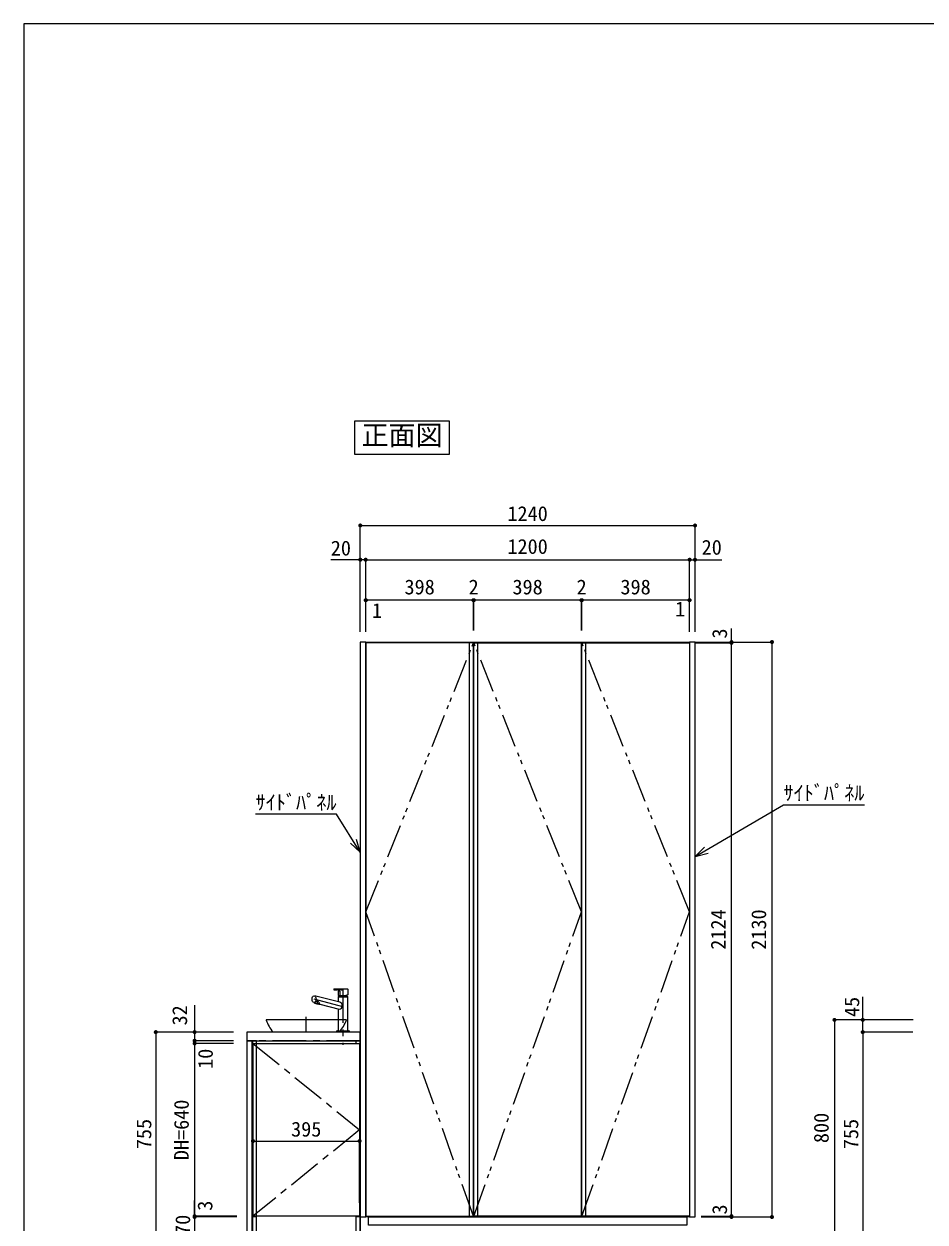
# Model space of a CAD drawing. Units: millimetres on the paper. Extents: x -205 to 195, y -144 to 136.
# Drawn here: x -205 to -71.5, y -41 to 136.5 of the extents above; entities that cross this region are included whole.
import ezdxf
from ezdxf.enums import TextEntityAlignment as Align

# ---------------------------------------------------------------- set-up
doc = ezdxf.new("R2010")
doc.units = ezdxf.units.MM
doc.linetypes.add('CHAIN1', pattern=[8, 5, -1, 1, -1])
doc.linetypes.add('DOUBLE_CHAIN1', pattern=[8.8, 5, -1, 0.6, -0.6, 0.6, -1])
for name, color, linetype in [('0-0_①\u3000中', 7, 'Continuous'), ('0-1_①\u3000細', 4, 'Continuous'), ('0-2_①\u3000太', 6, 'Continuous'), ('0-9_枠\u3000太', 6, 'Continuous')]:
    doc.layers.add(name, color=color, linetype=linetype)
doc.styles.add('ＭＳ ゴシック', font='')
doc.styles.get('ＭＳ ゴシック').set_extended_font_data('MS Gothic')

msp = doc.modelspace()

# ---------------------------------------------------------------- hatches: boundary and pattern name
at = {"layer": '0-1_①\u3000細'}
for points in [[(-154.868, 62.181, 1), (-155.468, 62.181, 1)], [(-105.268, 62.181, 1), (-105.868, 62.181, 1)], [(-154.868, 57.108, 1), (-155.468, 57.108, 1)], [(-154.068, 57.108, 1), (-154.668, 57.108, 1)], [(-154.068, 57.108, 1), (-154.668, 57.108, 1)], [(-106.068, 57.108, 1), (-106.668, 57.108, 1)], [(-106.068, 57.108, 1), (-106.668, 57.108, 1)], [(-105.268, 57.108, 1), (-105.868, 57.108, 1)], [(-154.068, 51.108, 1), (-154.668, 51.108, 1)], [(-154.028, 51.108, 1), (-154.628, 51.108, 1)], [(-154.028, 51.108, 1), (-154.628, 51.108, 1)], [(-138.108, 51.108, 1), (-138.708, 51.108, 1)], [(-138.108, 51.108, 1), (-138.708, 51.108, 1)], [(-138.028, 51.108, 1), (-138.628, 51.108, 1)], [(-138.028, 51.108, 1), (-138.628, 51.108, 1)], [(-122.108, 51.108, 1), (-122.708, 51.108, 1)], [(-122.108, 51.108, 1), (-122.708, 51.108, 1)], [(-122.028, 51.108, 1), (-122.628, 51.108, 1)], [(-122.028, 51.108, 1), (-122.628, 51.108, 1)], [(-106.108, 51.108, 1), (-106.708, 51.108, 1)], [(-106.108, 51.108, 1), (-106.708, 51.108, 1)], [(-106.068, 51.108, 1), (-106.668, 51.108, 1)], [(-99.868, 44.908, 1), (-100.468, 44.908, 1)], [(-99.868, 44.788, 1), (-100.468, 44.788, 1)], [(-99.868, 44.788, 1), (-100.468, 44.788, 1)], [(-93.868, 44.908, 1), (-94.468, 44.908, 1)], [(-84.607, -11.092, 1), (-85.207, -11.092, 1)], [(-80.417, -11.092, 1), (-81.017, -11.092, 1)], [(-185.172, -12.892, 1), (-185.772, -12.892, 1)], [(-179.414, -12.892, 1), (-180.014, -12.892, 1)], [(-179.414, -14.172, 1), (-180.014, -14.172, 1)], [(-179.414, -14.172, 1), (-180.014, -14.172, 1)], [(-80.417, -12.892, 1), (-81.017, -12.892, 1)], [(-80.417, -12.892, 1), (-81.017, -12.892, 1)], [(-179.414, -14.572, 1), (-180.014, -14.572, 1)], [(-179.414, -14.572, 1), (-180.014, -14.572, 1)], [(-170.768, -29.039, 1), (-171.368, -29.039, 1)], [(-154.968, -29.039, 1), (-155.568, -29.039, 1)], [(-179.414, -40.172, 1), (-180.014, -40.172, 1)], [(-179.414, -40.172, 1), (-180.014, -40.172, 1)], [(-179.414, -40.292, 1), (-180.014, -40.292, 1)], [(-179.414, -40.292, 1), (-180.014, -40.292, 1)], [(-99.868, -40.172, 1), (-100.468, -40.172, 1)], [(-99.868, -40.172, 1), (-100.468, -40.172, 1)], [(-99.868, -40.292, 1), (-100.468, -40.292, 1)], [(-93.868, -40.292, 1), (-94.468, -40.292, 1)]]:
    msp.add_hatch(color=132, dxfattribs=at).paths.add_polyline_path(points)

# ---------------------------------------------------------------- linework, layer by layer
at = {"layer": '0-0_①\u3000中'}
for p, q in [((-138.408, 44.788), (-154.328, 44.788)), ((-154.328, 44.788), (-154.328, -40.172)), ((-138.408, -40.172), (-138.408, 44.788)), ((-138.328, 44.788), (-122.408, 44.788)), ((-138.328, -40.172), (-138.328, 44.788)), ((-122.408, 44.788), (-122.408, -40.172)), ((-122.328, 44.788), (-106.408, 44.788)), ((-122.328, -40.172), (-122.328, 44.788)), ((-106.408, 44.788), (-106.408, -40.172)), ((-171.968, -12.892), (-171.968, -14.172)), ((-155.168, -12.892), (-171.968, -12.892)), ((-171.968, -14.172), (-155.168, -14.172)), ((-170.548, -14.172), (-171.148, -14.172)), ((-170.548, -14.572), (-170.548, -14.172)), ((-155.788, -14.172), (-155.188, -14.172)), ((-155.788, -14.572), (-155.788, -14.172)), ((-155.188, -14.172), (-155.188, -42.952)), ((-155.168, -14.172), (-155.168, -12.892)), ((-171.068, -14.572), (-171.068, -40.172)), ((-170.548, -40.292), (-171.168, -40.292)), ((-170.548, -42.952), (-170.548, -40.172)), ((-155.788, -42.952), (-155.788, -40.172)), ((-155.188, -40.292), (-155.788, -40.292)), ((-155.188, -40.292), (-155.788, -40.292)), ((-154.328, -40.172), (-138.408, -40.172)), ((-122.408, -40.172), (-138.328, -40.172)), ((-106.408, -40.172), (-122.328, -40.172))]:
    msp.add_line(p, q, dxfattribs=at)
for points in [[(-155.168, -40.292), (-154.368, -40.292), (-154.368, 44.908), (-155.168, 44.908)], [(-122.368, 44.908), (-122.368, -40.292), (-154.368, -40.292), (-154.368, 44.908)], [(-106.368, 44.908), (-106.368, -40.292), (-122.368, -40.292), (-122.368, 44.908)], [(-106.368, -40.292), (-105.568, -40.292), (-105.568, 44.908), (-106.368, 44.908)], [(-171.968, -43.092), (-171.168, -43.092), (-171.168, -14.172), (-171.968, -14.172)], [(-155.268, -14.572), (-155.268, -40.172), (-171.068, -40.172), (-171.068, -14.572)]]:
    msp.add_lwpolyline(points, close=True, dxfattribs=at)
msp.add_lwpolyline([(-171.148, -14.172), (-171.148, -42.952), (-170.548, -42.952)], dxfattribs=at)
at = {"layer": '0-1_①\u3000細'}
for p, q in [((-155.168, 46.408), (-155.168, 62.181)), ((-155.168, 62.181), (-105.568, 62.181)), ((-105.568, 46.408), (-105.568, 62.181)), ((-154.368, 57.108), (-159.538, 57.108)), ((-155.168, 46.408), (-155.168, 57.108)), ((-154.368, 46.608), (-154.368, 57.108)), ((-154.368, 57.108), (-106.368, 57.108)), ((-154.368, 46.408), (-154.368, 57.108)), ((-106.368, 46.608), (-106.368, 57.108)), ((-106.368, 46.408), (-106.368, 57.108)), ((-106.368, 57.108), (-101.59, 57.108)), ((-105.568, 46.408), (-105.568, 57.108)), ((-154.368, 46.608), (-154.368, 51.108)), ((-151.943, 51.108), (-154.368, 51.108)), ((-154.328, 46.608), (-154.328, 51.108)), ((-138.408, 51.108), (-154.328, 51.108)), ((-154.328, 46.608), (-154.328, 51.108)), ((-138.408, 46.608), (-138.408, 51.108)), ((-138.408, 46.608), (-138.408, 51.108)), ((-138.328, 51.108), (-138.408, 51.108)), ((-138.328, 46.608), (-138.328, 51.108)), ((-122.408, 51.108), (-138.328, 51.108)), ((-138.328, 46.608), (-138.328, 51.108)), ((-122.408, 46.608), (-122.408, 51.108)), ((-122.408, 46.608), (-122.408, 51.108)), ((-122.328, 51.108), (-122.408, 51.108)), ((-122.328, 46.608), (-122.328, 51.108)), ((-106.408, 51.108), (-122.328, 51.108)), ((-122.328, 46.608), (-122.328, 51.108)), ((-106.368, 51.108), (-108.525, 51.108)), ((-106.408, 46.608), (-106.408, 51.108)), ((-106.408, 46.608), (-106.408, 51.108)), ((-106.368, 46.608), (-106.368, 51.108)), ((-100.168, 44.788), (-100.168, 46.921)), ((-138.968, -40.172), (-138.968, 44.788)), ((-138.968, -40.172), (-138.968, 44.788)), ((-137.768, -40.172), (-137.768, 44.788)), ((-137.768, -40.172), (-137.768, 44.788)), ((-121.768, -40.172), (-121.768, 44.788)), ((-121.768, -40.172), (-121.768, 44.788)), ((-105.509, 44.908), (-100.168, 44.908)), ((-105.509, 44.908), (-94.168, 44.908)), ((-105.509, 44.788), (-100.168, 44.788)), ((-104.668, 44.788), (-100.168, 44.788)), ((-100.168, -40.172), (-100.168, 44.788)), ((-94.168, 44.908), (-94.168, -40.292)), ((-155.168, 13.751), (-156.63, 15.116)), ((-155.168, 13.751), (-155.752, 15.664)), ((-105.568, 13.111), (-104.164, 14.534)), ((-105.568, 13.111), (-103.64, 13.641)), ((-80.717, -12.892), (-80.717, -7.663)), ((-179.714, -8.912), (-179.714, -14.172)), ((-73.258, -11.092), (-84.907, -11.092)), ((-84.907, -11.092), (-84.907, -43.092)), ((-73.309, -11.092), (-80.717, -11.092)), ((-175.272, -12.892), (-185.472, -12.892)), ((-185.472, -12.892), (-185.472, -43.092)), ((-173.968, -12.892), (-179.714, -12.892)), ((-173.968, -14.172), (-179.714, -14.172)), ((-173.968, -14.172), (-179.714, -14.172)), ((-179.714, -14.172), (-179.714, -18.346)), ((-73.306, -12.892), (-80.717, -12.892)), ((-80.717, -12.892), (-80.717, -43.092)), ((-73.306, -12.892), (-80.717, -12.892)), ((-173.968, -14.572), (-179.714, -14.572)), ((-173.968, -14.572), (-179.714, -14.572)), ((-179.714, -14.572), (-179.714, -40.172)), ((-170.568, -40.172), (-170.568, -14.572)), ((-171.068, -38.172), (-171.068, -29.039)), ((-171.068, -29.039), (-155.268, -29.039)), ((-155.268, -38.172), (-155.268, -29.039)), ((-179.714, -40.292), (-179.714, -37.868)), ((-100.168, -40.292), (-100.168, -38.427)), ((-173.968, -40.172), (-179.714, -40.172)), ((-173.468, -40.172), (-179.714, -40.172)), ((-173.468, -40.292), (-179.714, -40.292)), ((-173.968, -40.292), (-179.714, -40.292)), ((-179.714, -40.292), (-179.714, -43.092)), ((-153.968, -40.292), (-106.768, -40.292)), ((-106.768, -40.292), (-106.768, -41.492)), ((-104.668, -40.172), (-100.168, -40.172)), ((-104.668, -40.172), (-100.168, -40.172)), ((-104.668, -40.292), (-100.168, -40.292)), ((-104.668, -40.292), (-94.168, -40.292))]:
    msp.add_line(p, q, dxfattribs=at)
at = {"layer": '0-1_①\u3000細', "linetype": 'DOUBLE_CHAIN1'}
for p, q in [((-154.328, 4.908), (-138.408, 44.788)), ((-122.408, 4.908), (-138.328, 44.788)), ((-106.408, 4.908), (-122.328, 44.788)), ((-138.408, -40.172), (-154.328, 4.908)), ((-138.328, -40.172), (-122.408, 4.908)), ((-122.328, -40.172), (-106.408, 4.908))]:
    msp.add_line(p, q, dxfattribs=at)
at = {"layer": '0-1_①\u3000細', "linetype": 'CHAIN1'}
for p, q in [((-171.068, -14.572), (-155.268, -27.372)), ((-155.268, -27.372), (-171.068, -40.172))]:
    msp.add_line(p, q, dxfattribs=at)
at = {"layer": '0-1_①\u3000細'}
msp.add_lwpolyline([(-155.976, 77.708), (-141.976, 77.708), (-141.976, 72.708), (-155.976, 72.708)], close=True, dxfattribs=at)
for points in [[(-105.568, 13.111), (-92.46, 20.796), (-80.46, 20.796)], [(-155.168, 13.751), (-158.684, 19.387), (-170.684, 19.387)], [(-106.768, -41.492), (-153.968, -41.492), (-153.968, -40.292)]]:
    msp.add_lwpolyline(points, dxfattribs=at)
at = {"layer": '0-1_①\u3000細', "linetype": 'CHAIN1'}
msp.add_lwpolyline([(-171.168, -14.172), (-171.168, -43.092), (-155.168, -43.092), (-155.168, -14.172)], close=True, dxfattribs=at)
at = {"layer": '0-2_①\u3000太'}
for p, q in [((-159.093, -6.532), (-159.093, -6.604)), ((-158.499, -6.647), (-159.07, -6.628)), ((-159.069, -6.508), (-158.428, -6.508)), ((-159.069, -6.628), (-158.619, -6.628)), ((-158.619, -6.532), (-158.619, -6.604)), ((-157.954, -6.647), (-158.619, -6.628)), ((-158.448, -6.756), (-158.448, -7.492)), ((-158.448, -6.756), (-158.207, -6.756)), ((-158.428, -6.508), (-157.052, -6.508)), ((-158.4, -6.747), (-158.4, -6.756)), ((-158.207, -6.756), (-158.207, -7.492)), ((-157.028, -6.532), (-157.028, -7.35)), ((-162.064, -8.491), (-161.925, -8.528)), ((-158.215, -8.481), (-161.969, -7.526)), ((-161.94, -8.585), (-161.925, -8.528)), ((-161.166, -8.787), (-161.152, -8.733)), ((-161.152, -8.733), (-158.292, -9.491)), ((-158.448, -7.492), (-158.207, -7.492)), ((-158.428, -7.68), (-158.428, -8.427)), ((-158.408, -7.66), (-158.408, -7.637)), ((-158.408, -7.66), (-157.048, -7.66)), ((-157.048, -7.66), (-158.408, -7.66)), ((-158.378, -7.612), (-158.396, -7.618)), ((-158.38, -7.492), (-158.348, -7.492)), ((-158.348, -7.492), (-157.314, -7.492)), ((-157.028, -7.35), (-157.314, -7.492)), ((-157.176, -7.464), (-157.176, -7.423)), ((-157.061, -7.618), (-157.078, -7.612)), ((-157.048, -7.637), (-157.048, -7.66)), ((-157.028, -12.712), (-157.028, -7.68)), ((-158.428, -9.49), (-158.428, -12.712)), ((-157.238, -11.092), (-157.209, -11.121)), ((-158.616, -12.712), (-158.628, -12.724)), ((-158.628, -12.78), (-158.628, -12.724)), ((-158.628, -12.78), (-158.616, -12.792)), ((-158.616, -12.712), (-156.84, -12.712)), ((-156.84, -12.792), (-158.616, -12.792)), ((-158.428, -12.712), (-157.028, -12.712)), ((-156.918, -12.792), (-156.918, -12.892)), ((-156.828, -12.724), (-156.84, -12.712)), ((-156.84, -12.792), (-156.828, -12.78)), ((-156.828, -12.724), (-156.828, -12.78))]:
    msp.add_line(p, q, dxfattribs=at)
at = {"layer": '0-2_①\u3000太', "linetype": 'CHAIN1'}
for p, q in [((-157.728, -6.508), (-157.728, -14.792)), ((-157.728, -9.128), (-162.015, -8.009)), ((-161.554, -8.689), (-161.441, -8.159)), ((-163.168, -12.892), (-163.168, -10.618))]:
    msp.add_line(p, q, dxfattribs=at)
at = {"layer": '0-2_①\u3000太'}
for points in [[(-157.238, -11.092), (-169.099, -11.092), (-169.127, -11.121)], [(-156.918, -12.892), (-158.538, -12.892), (-158.538, -12.792)]]:
    msp.add_lwpolyline(points, dxfattribs=at)
for centre, radius, start, end in [((-159.069, -6.532), 0.024, 90, 180), ((-159.069, -6.604), 0.024, 180, 270), ((-158.643, -6.532), 0.024, 0, 90), ((-158.643, -6.604), 0.024, 270, 360), ((-158.5, -6.747), 0.1, 43.92753, 89.4546), ((-158.5, -6.747), 0.1, 0, 43.92753), ((-157.052, -6.532), 0.024, 0, 90), ((-161.581, -8.793), 0.434, 7.93349, 142.38648), ((-158.408, -7.68), 0.02, 90, 180), ((-158.388, -7.637), 0.02, 111.78707, 180), ((-158.441, -7.464), 0.16, 292.90884, 350.14675), ((-158.34, -8.979), 0.514, 275.36891, 75.82793), ((-157.016, -7.464), 0.16, 180, 247.09116), ((-157.068, -7.637), 0.02, 0, 68.21293), ((-157.048, -7.68), 0.02, 0, 90), ((-163.157, -8.815), 6.4, 201.11321, 219.56431), ((-163.18, -8.815), 6.4, 320.43569, 338.88679)]:
    msp.add_arc(centre, radius, start, end, dxfattribs=at)
msp.add_ellipse((-157.954, -6.747), major_axis=(0, 0.1), ratio=0.448068, start_param=4.7124116, end_param=6.2831853, dxfattribs=at)
for centre, major_axis, ratio in [((-162.015, -8.009), (0, 0.489), 0.617034), ((-161.553, -8.686), (0.387, -0.101), 0.207912)]:
    msp.add_ellipse(centre, major_axis=major_axis, ratio=ratio, dxfattribs=at)
at = {"layer": '0-9_枠\u3000太'}
for p, q in [((195, 136.5), (-205, 136.5)), ((-205, 136.5), (-205, -143.5))]:
    msp.add_line(p, q, dxfattribs=at)

# ---------------------------------------------------------------- texts
at = {"layer": '0-1_①\u3000細', "style": 'ＭＳ ゴシック'}
for s, height, p in [('正面図', 2.933, (-154.976, 73.208)), ('1240', 2.199, (-133.368, 62.181)), ('20', 2.199, (-159.538, 57.07)), ('1200', 2.199, (-133.368, 57.308)), ('20', 2.199, (-104.59, 57.191)), ('398', 2.199, (-148.618, 51.308)), ('2', 2.199, (-139.118, 51.308)), ('398', 2.199, (-132.618, 51.308)), ('2', 2.199, (-123.118, 51.308)), ('398', 2.199, (-116.618, 51.308)), ('1', 2.199, (-153.443, 47.813)), ('1', 2.199, (-108.525, 48.05)), ('ｻｲﾄﾞﾊﾟﾈﾙ', 2.199, (-92.46, 20.796)), ('ｻｲﾄﾞﾊﾟﾈﾙ', 2.199, (-170.684, 19.387)), ('395', 2.199, (-165.418, -29.039))]:
    msp.add_text(s, height=height, dxfattribs=at).set_placement(p, align=Align.BOTTOM_LEFT)
for s, p in [('3', (-100.168, 45.421)), ('2124', (-100.368, -0.692)), ('2130', (-94.368, -0.692)), ('45', (-80.573, -10.663)), ('32', (-180.169, -11.912)), ('10', (-176.356, -18.346)), ('DH=640', (-179.914, -31.872)), ('755', (-185.472, -30.242)), ('800', (-85.107, -29.342)), ('755', (-80.717, -30.242)), ('3', (-176.421, -39.368)), ('3', (-100.168, -39.927)), ('70', (-179.714, -42.952))]:
    msp.add_text(s, height=2.199, rotation=90, dxfattribs=at).set_placement(p, align=Align.BOTTOM_LEFT)

doc.saveas('drawing.dxf')
